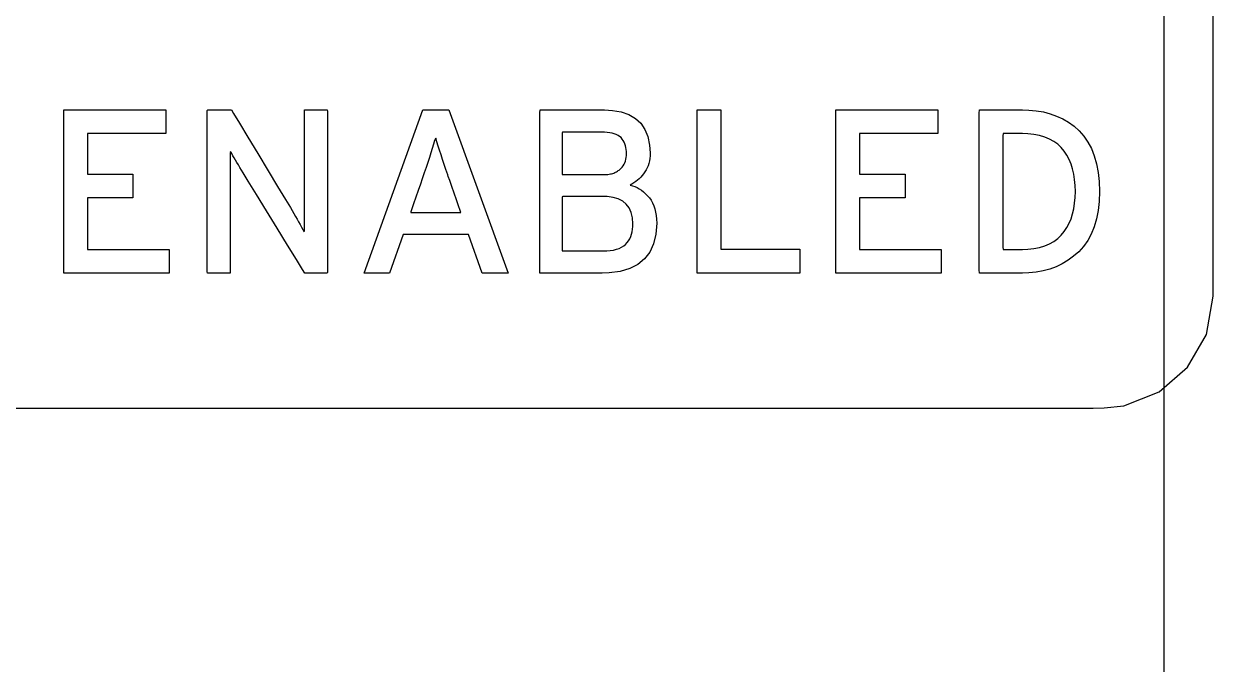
# Model space of a CAD drawing. Extents: x 1 to 47.7, y 0.2 to 35.
# Drawn here: x 20.762 to 21.612, y 6.604 to 7.062 of the extents above; entities that cross this region are included whole.
import ezdxf

# ---------------------------------------------------------------- set-up
doc = ezdxf.new("R2010")
doc.units = 0
doc.header["$MEASUREMENT"] = 0
for name, color, linetype in [('4_1__4U__UP_TO_ONE_IO_BOAR', 7, 'CONTINUOUS'), ('4_2__4U__FRONT_PANEL_W_24_', 7, 'CONTINUOUS'), ('5_1___24__TARGET_LEDS___12', 7, 'CONTINUOUS')]:
    doc.layers.add(name, color=color, linetype=linetype)

msp = doc.modelspace()

# ---------------------------------------------------------------- linework, layer by layer
at = {"layer": '4_1__4U__UP_TO_ONE_IO_BOAR'}
msp.add_lwpolyline([(21.57681, 8.49463), (21.57681, 8.36548), (21.57681, 8.23763), (21.57681, 8.11116), (21.57681, 7.98613), (21.57681, 7.86262), (21.57681, 7.74069), (21.57681, 7.62041), (21.57681, 7.50185), (21.57681, 7.38509), (21.57681, 7.27018), (21.57681, 7.15719), (21.57681, 7.0462), (21.57681, 6.93728), (21.57681, 6.83049), (21.57681, 6.7259), (21.57681, 6.62359), (21.57681, 6.52361)], dxfattribs=at)
at = {"layer": '4_2__4U__FRONT_PANEL_W_24_'}
msp.add_lwpolyline([(20.62868, 6.78729), (20.83177, 6.78729), (21.0406, 6.78729), (21.23506, 6.78729), (21.32062, 6.78729), (21.39505, 6.78729), (21.45584, 6.78729), (21.50046, 6.78729), (21.52641, 6.78729), (21.53418, 6.78732), (21.54824, 6.78892), (21.5736, 6.79887), (21.59385, 6.8164), (21.60726, 6.83978), (21.61212, 6.86729), (21.61212, 6.86729), (21.61212, 6.87179), (21.61212, 6.88459), (21.61212, 6.93105), (21.61212, 6.99851), (21.61212, 7.07879)], dxfattribs=at)
at = {"layer": '5_1___24__TARGET_LEDS___12'}
for points in [[(20.62868, 6.78729), (20.83177, 6.78729), (21.0406, 6.78729), (21.23506, 6.78729), (21.32062, 6.78729), (21.39505, 6.78729), (21.45584, 6.78729), (21.50046, 6.78729), (21.52641, 6.78729), (21.53419, 6.78732), (21.54824, 6.78892), (21.5736, 6.79887), (21.59385, 6.8164), (21.60726, 6.83978), (21.61212, 6.86729), (21.61212, 6.86729), (21.61212, 6.87179), (21.61212, 6.88459), (21.61212, 6.93105), (21.61212, 6.99851), (21.61212, 7.07879)], [(20.79087, 6.88375), (20.79087, 7.00037), (20.86365, 7.00037), (20.86365, 6.98345), (20.80777, 6.98345), (20.80777, 6.95445), (20.84022, 6.95445), (20.84022, 6.93755), (20.80777, 6.93755), (20.80777, 6.90066), (20.86609, 6.90066), (20.86609, 6.88375), (20.79087, 6.88375)], [(21.08968, 6.88375), (21.07992, 6.91143), (21.0332, 6.91143), (21.02352, 6.88375), (21.00537, 6.88375), (21.04736, 7.00037), (21.06592, 7.00037), (21.1084, 6.88375), (21.08968, 6.88375)], [(21.24342, 6.88375), (21.24342, 7.00037), (21.26032, 7.00037), (21.26032, 6.90082), (21.31668, 6.90082), (21.31668, 6.88375), (21.24342, 6.88375)], [(21.34254, 6.88375), (21.34254, 7.00037), (21.41532, 7.00037), (21.41532, 6.98345), (21.35944, 6.98345), (21.35944, 6.95445), (21.3919, 6.95445), (21.3919, 6.93755), (21.35944, 6.93755), (21.35944, 6.90066), (21.41777, 6.90066), (21.41777, 6.88375), (21.34254, 6.88375)]]:
    msp.add_lwpolyline(points, dxfattribs=at)
for points in [[(20.96305, 6.88375), (20.96141, 6.88642), (20.95703, 6.89354), (20.95072, 6.90379), (20.9433, 6.91584), (20.93559, 6.92836), (20.92841, 6.94003), (20.92257, 6.94952), (20.91888, 6.9555), (20.9177, 6.95743), (20.91661, 6.95925), (20.91555, 6.96103), (20.91453, 6.96275), (20.91354, 6.96443), (20.91258, 6.96605), (20.91166, 6.96762), (20.91078, 6.96914), (20.90993, 6.97061), (20.90957, 6.96966), (20.90958, 6.96685), (20.90959, 6.96396), (20.9096, 6.96097), (20.90962, 6.9579), (20.90964, 6.95473), (20.90967, 6.95148), (20.9097, 6.94813), (20.90973, 6.9447), (20.90974, 6.94256), (20.90974, 6.93713), (20.90974, 6.92897), (20.90974, 6.91915), (20.90974, 6.90879), (20.90974, 6.89898), (20.90974, 6.89081), (20.90974, 6.88539), (20.90972, 6.88375), (20.90896, 6.88375), (20.90725, 6.88375), (20.90487, 6.88375), (20.90213, 6.88375), (20.89933, 6.88375), (20.89677, 6.88375), (20.89473, 6.88375), (20.89353, 6.88375), (20.89332, 6.88457), (20.89332, 6.89212), (20.89332, 6.90587), (20.89332, 6.9237), (20.89332, 6.94349), (20.89332, 6.96313), (20.89332, 6.98051), (20.89332, 6.9935), (20.89332, 7), (20.89365, 7.00037), (20.89506, 7.00037), (20.8973, 7.00037), (20.90006, 7.00037), (20.90301, 7.00037), (20.90585, 7.00037), (20.90827, 7.00037), (20.90995, 7.00037), (20.91058, 7.00037), (20.91214, 6.99777), (20.91632, 6.99084), (20.92234, 6.98087), (20.92941, 6.96914), (20.93676, 6.95696), (20.94362, 6.9456), (20.94919, 6.93637), (20.9527, 6.93054), (20.95389, 6.92855), (20.95515, 6.92639), (20.95636, 6.9243), (20.95752, 6.92228), (20.95862, 6.92034), (20.95968, 6.91848), (20.96068, 6.91669), (20.96163, 6.91497), (20.96253, 6.91333), (20.96288, 6.91427), (20.96285, 6.91716), (20.96282, 6.92013), (20.96279, 6.92318), (20.96277, 6.92632), (20.96276, 6.92954), (20.96275, 6.93284), (20.96274, 6.93622), (20.96274, 6.93968), (20.96274, 6.94182), (20.96274, 6.94722), (20.96274, 6.95535), (20.96274, 6.96512), (20.96274, 6.97543), (20.96274, 6.9852), (20.96274, 6.99333), (20.96274, 6.99873), (20.96275, 7.00037), (20.96351, 7.00037), (20.96523, 7.00037), (20.96761, 7.00037), (20.97034, 7.00037), (20.97314, 7.00037), (20.97571, 7.00037), (20.97774, 7.00037), (20.97895, 7.00037), (20.97915, 6.99955), (20.97915, 6.99199), (20.97915, 6.97824), (20.97915, 6.96041), (20.97915, 6.94062), (20.97915, 6.92098), (20.97915, 6.90361), (20.97915, 6.89062), (20.97915, 6.88412), (20.97885, 6.88375), (20.97753, 6.88375), (20.97544, 6.88375), (20.97287, 6.88375), (20.97012, 6.88375), (20.96746, 6.88375), (20.96521, 6.88375), (20.96364, 6.88375)], [(21.21446, 6.91951), (21.21384, 6.91164), (21.21218, 6.90475), (21.20949, 6.89883), (21.20578, 6.89389), (21.20103, 6.88993), (21.19525, 6.88694), (21.18845, 6.88493), (21.18061, 6.8839), (21.17546, 6.88375), (21.1724, 6.88375), (21.16692, 6.88375), (21.15985, 6.88375), (21.15207, 6.88375), (21.14443, 6.88375), (21.1378, 6.88375), (21.13303, 6.88375), (21.13098, 6.88375), (21.13095, 6.88726), (21.13095, 6.89829), (21.13095, 6.91466), (21.13095, 6.93413), (21.13095, 6.95447), (21.13095, 6.97344), (21.13095, 6.98881), (21.13095, 6.99835), (21.13116, 7.00037), (21.13398, 7.00037), (21.13943, 7.00037), (21.1466, 7.00037), (21.15461, 7.00037), (21.16258, 7.00037), (21.1696, 7.00037), (21.1748, 7.00037), (21.17728, 7.00037), (21.18287, 7.00009), (21.18918, 6.99901), (21.19466, 6.9971), (21.19929, 6.99438), (21.20308, 6.99084), (21.20603, 6.98648), (21.20813, 6.98131), (21.20939, 6.97531), (21.20978, 6.96963), (21.2097, 6.96765), (21.20952, 6.96575), (21.20922, 6.96393), (21.20881, 6.96219), (21.2083, 6.96053), (21.20767, 6.95895), (21.20693, 6.95745), (21.20609, 6.95603), (21.20515, 6.95471), (21.20415, 6.95346), (21.20308, 6.95227), (21.20194, 6.95116), (21.20074, 6.95012), (21.19946, 6.94914), (21.19812, 6.94823), (21.19671, 6.9474), (21.19558, 6.94667), (21.19723, 6.9462), (21.19885, 6.9456), (21.20044, 6.94486), (21.20199, 6.94398), (21.20351, 6.94296), (21.20499, 6.94181), (21.20644, 6.94052), (21.20785, 6.93909), (21.2092, 6.93752), (21.2104, 6.9358), (21.21145, 6.93393), (21.21234, 6.9319), (21.21307, 6.92973), (21.21365, 6.9274), (21.21408, 6.92492), (21.21435, 6.92229)], [(21.53083, 6.94206), (21.53054, 6.93505), (21.5298, 6.92851), (21.52862, 6.92244), (21.52701, 6.91683), (21.52495, 6.91168), (21.52245, 6.907), (21.5195, 6.90279), (21.51612, 6.89904), (21.51236, 6.89576), (21.50839, 6.8929), (21.50421, 6.89042), (21.49984, 6.88834), (21.49528, 6.88664), (21.49051, 6.88534), (21.48554, 6.88442), (21.48038, 6.88389), (21.47576, 6.88375), (21.47424, 6.88375), (21.47083, 6.88375), (21.46614, 6.88375), (21.46079, 6.88375), (21.45539, 6.88375), (21.45057, 6.88375), (21.44693, 6.88375), (21.4451, 6.88375), (21.445, 6.88612), (21.445, 6.89626), (21.445, 6.91224), (21.445, 6.93173), (21.445, 6.95239), (21.445, 6.97187), (21.445, 6.98786), (21.445, 6.998), (21.4451, 7.00037), (21.44693, 7.00037), (21.45057, 7.00037), (21.45539, 7.00037), (21.46079, 7.00037), (21.46614, 7.00037), (21.47083, 7.00037), (21.47424, 7.00037), (21.47576, 7.00037), (21.48046, 7.00027), (21.48572, 6.9998), (21.49075, 6.99893), (21.49557, 6.99767), (21.50018, 6.99602), (21.50456, 6.99398), (21.50874, 6.99155), (21.51269, 6.98872), (21.51641, 6.98546), (21.51972, 6.98169), (21.52261, 6.97746), (21.52506, 6.97274), (21.52708, 6.96756), (21.52866, 6.96189), (21.52982, 6.95576), (21.53054, 6.94914)], [(21.06519, 6.9539), (21.06389, 6.95773), (21.06265, 6.96141), (21.06148, 6.96493), (21.06037, 6.9683), (21.05932, 6.97151), (21.05834, 6.97457), (21.05742, 6.97747), (21.05656, 6.98022), (21.05578, 6.97862), (21.05495, 6.9758), (21.05405, 6.97281), (21.05306, 6.96965), (21.05201, 6.96632), (21.05087, 6.96282), (21.04967, 6.95915), (21.04839, 6.95532), (21.04771, 6.95333), (21.04693, 6.95108), (21.04564, 6.94738), (21.04406, 6.94281), (21.04237, 6.93795), (21.04078, 6.93338), (21.0395, 6.92968), (21.03872, 6.92744), (21.03882, 6.92703), (21.04136, 6.92703), (21.04601, 6.92703), (21.052, 6.92703), (21.05853, 6.92703), (21.06483, 6.92703), (21.07011, 6.92703), (21.07358, 6.92703), (21.07453, 6.92708), (21.074, 6.92859), (21.07288, 6.93179), (21.07138, 6.93611), (21.06969, 6.94096), (21.06803, 6.94574), (21.06658, 6.94988), (21.06557, 6.9528)], [(21.19288, 6.96912), (21.19284, 6.97064), (21.1927, 6.9721), (21.19246, 6.9735), (21.19213, 6.97483), (21.19171, 6.97611), (21.19119, 6.97733), (21.19058, 6.97848), (21.18988, 6.97958), (21.18902, 6.98058), (21.18799, 6.98144), (21.18683, 6.9822), (21.18554, 6.98285), (21.18412, 6.98339), (21.18258, 6.98381), (21.18092, 6.98413), (21.17912, 6.98434), (21.17721, 6.98443), (21.17604, 6.98443), (21.17296, 6.98443), (21.16854, 6.98443), (21.16338, 6.98443), (21.15807, 6.98443), (21.1532, 6.98443), (21.14938, 6.98443), (21.14718, 6.98443), (21.14688, 6.98413), (21.14688, 6.98194), (21.14688, 6.97812), (21.14688, 6.97328), (21.14688, 6.96799), (21.14688, 6.96285), (21.14688, 6.95844), (21.14688, 6.95537), (21.14688, 6.95421), (21.14804, 6.95421), (21.15112, 6.95421), (21.15554, 6.95421), (21.16071, 6.95421), (21.16601, 6.95421), (21.17088, 6.95421), (21.17471, 6.95421), (21.1769, 6.95421), (21.17771, 6.95421), (21.17869, 6.95425), (21.17963, 6.95433), (21.18053, 6.95445), (21.18139, 6.9546), (21.18222, 6.95479), (21.183, 6.95503), (21.18374, 6.9553), (21.18445, 6.95561), (21.18512, 6.95592), (21.18577, 6.95625), (21.18639, 6.95661), (21.18698, 6.95698), (21.18755, 6.95738), (21.18809, 6.9578), (21.18861, 6.95824), (21.1891, 6.9587), (21.18974, 6.95944), (21.19047, 6.96047), (21.19111, 6.96155), (21.19165, 6.96268), (21.19209, 6.96386), (21.19244, 6.9651), (21.19269, 6.96639), (21.19284, 6.96773)], [(21.5136, 6.94206), (21.51348, 6.94642), (21.51311, 6.95056), (21.5125, 6.95448), (21.51163, 6.9582), (21.51053, 6.96169), (21.50917, 6.96497), (21.50757, 6.96804), (21.50572, 6.97089), (21.50358, 6.97352), (21.50109, 6.97585), (21.4983, 6.97787), (21.49521, 6.97958), (21.4918, 6.98098), (21.48809, 6.98207), (21.48406, 6.98284), (21.47973, 6.9833), (21.47576, 6.98345), (21.47508, 6.98345), (21.47354, 6.98345), (21.47143, 6.98345), (21.46901, 6.98345), (21.46658, 6.98345), (21.46441, 6.98345), (21.46277, 6.98345), (21.46195, 6.98345), (21.4619, 6.98177), (21.4619, 6.97457), (21.4619, 6.96322), (21.4619, 6.94939), (21.4619, 6.93472), (21.4619, 6.92089), (21.4619, 6.90954), (21.4619, 6.90234), (21.46195, 6.90066), (21.46277, 6.90066), (21.46441, 6.90066), (21.46658, 6.90066), (21.46901, 6.90066), (21.47143, 6.90066), (21.47354, 6.90066), (21.47508, 6.90066), (21.47576, 6.90066), (21.47973, 6.90081), (21.48406, 6.90128), (21.48809, 6.90208), (21.4918, 6.90319), (21.49521, 6.90461), (21.4983, 6.90636), (21.50109, 6.90843), (21.50358, 6.91081), (21.50572, 6.91347), (21.50757, 6.91631), (21.50917, 6.91936), (21.51053, 6.92263), (21.51163, 6.92609), (21.5125, 6.92977), (21.51311, 6.93366), (21.51348, 6.93775)], [(21.19752, 6.91903), (21.19717, 6.92334), (21.19625, 6.92711), (21.19478, 6.93034), (21.19275, 6.93303), (21.19017, 6.93518), (21.18702, 6.93679), (21.18332, 6.93786), (21.17906, 6.93839), (21.17696, 6.93845), (21.17433, 6.93845), (21.17011, 6.93845), (21.16494, 6.93845), (21.15945, 6.93845), (21.15428, 6.93845), (21.15006, 6.93845), (21.14743, 6.93845), (21.14688, 6.93827), (21.14688, 6.93579), (21.14688, 6.93103), (21.14688, 6.9248), (21.14688, 6.91791), (21.14688, 6.91114), (21.14688, 6.90531), (21.14688, 6.90123), (21.14688, 6.89969), (21.14808, 6.89969), (21.15126, 6.89969), (21.15579, 6.89969), (21.16106, 6.89969), (21.16642, 6.89969), (21.17127, 6.89969), (21.17497, 6.89969), (21.1769, 6.89969), (21.1788, 6.89972), (21.18129, 6.8999), (21.18359, 6.90025), (21.18569, 6.90075), (21.18761, 6.9014), (21.18934, 6.90222), (21.19088, 6.90319), (21.19224, 6.90431), (21.19338, 6.90558), (21.19435, 6.90691), (21.19519, 6.90835), (21.1959, 6.90988), (21.19649, 6.91151), (21.19694, 6.91324), (21.19726, 6.91507), (21.19746, 6.917)]]:
    msp.add_lwpolyline(points, close=True, dxfattribs=at)

doc.saveas('drawing.dxf')
